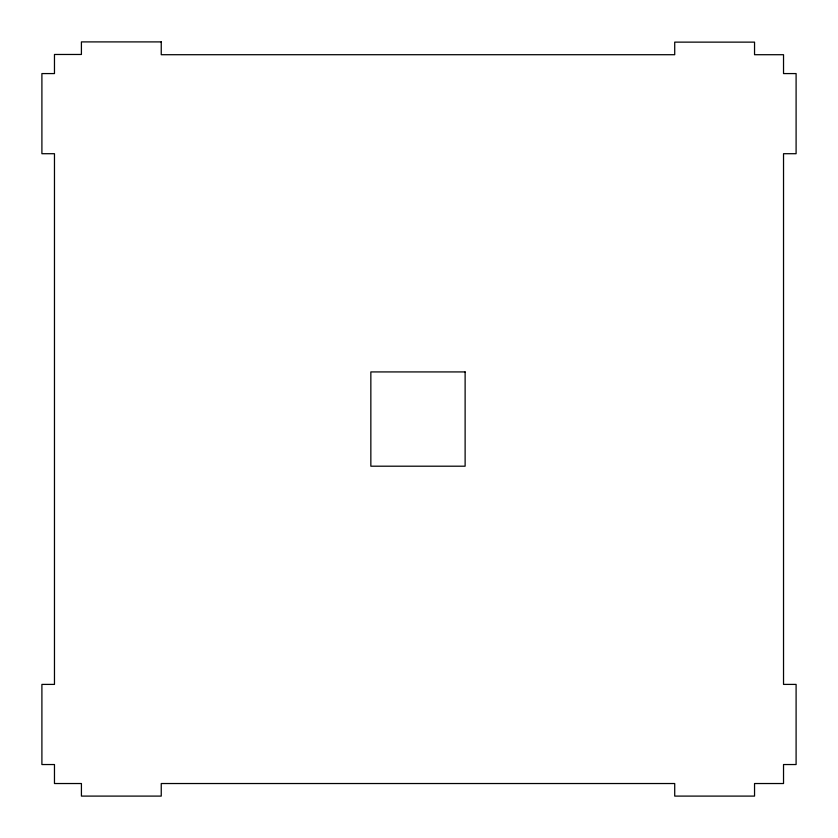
<?xml version="1.0" encoding="UTF-8"?>
<svg xmlns="http://www.w3.org/2000/svg" width="838" height="838" viewBox="0 0 838 838"><rect width="100%" height="100%" fill="white"/><g stroke="black" fill="none" stroke-linecap="round" stroke-linejoin="round"><path stroke-width="1.26" d="M161.242 41.9L81.412 41.9L81.412 54.47L54.47 54.47L54.47 73.576L41.9 73.576L41.9 153.71L54.47 153.71L54.47 684.405L41.9 684.405L41.9 764.539L54.47 764.539L54.47 783.53L81.422 783.53L81.422 796.1L161.242 796.1L161.242 783.53L674.716 783.53L674.716 796.1L754.546 796.1L754.546 783.53L783.53 783.53L783.53 764.539L796.1 764.539L796.1 684.405L783.53 684.405L783.53 153.71L796.1 153.71L796.1 73.576L783.53 73.576L783.53 54.711L754.546 54.711L754.546 42.13L674.716 42.13L674.716 54.711L161.242 54.711L161.242 41.9M465.121 371.925L370.846 371.925L370.846 466.2L465.121 466.2L465.121 371.925"/></g></svg>
